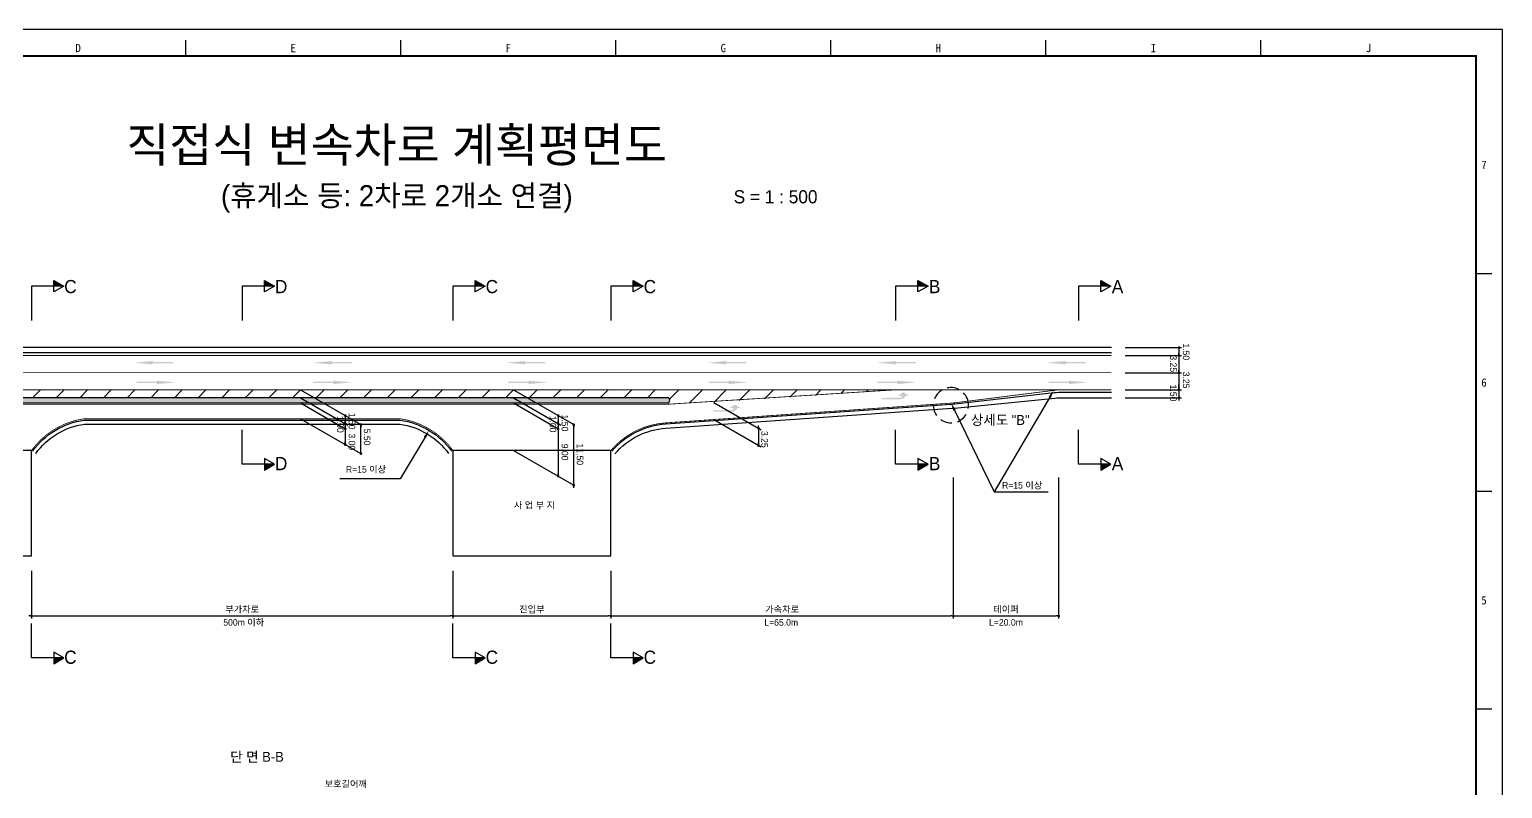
# Model space of a CAD drawing. Header units: millimetres. Extents: x 491 to 914, y -20 to 280.
# Drawn here: x 634.3 to 913.9, y 135.5 to 279.6 of the extents above; entities that cross this region are included whole.
import ezdxf
from ezdxf.enums import TextEntityAlignment as Align

# ---------------------------------------------------------------- set-up
doc = ezdxf.new("R2010")
doc.units = ezdxf.units.MM
doc.linetypes.add('HIDDEN', pattern=[9.525, 6.35, -3.175])
for name, color, linetype in [('CC-GSTR-0004', 4, 'Continuous'), ('CM-LANE-0030', 30, 'Continuous'), ('CZ-DIMT-0002', 7, 'Continuous'), ('CZ-LIN1-0007', 7, 'Continuous'), ('CZ-LIN2-0003', 3, 'Continuous'), ('CZ-LINE-0001', 7, 'Continuous'), ('CZ-TEXT-BOX0', 7, 'Continuous'), ('TITLE', 7, 'Continuous')]:
    doc.layers.add(name, color=color, linetype=linetype)
doc.styles.add('돋움', font='')
doc.styles.add('돋음체', font='')
doc.styles.get('돋움').set_extended_font_data('Dotum')
doc.styles.get('돋음체').set_extended_font_data('DotumChe')

# ---------------------------------------------------------------- blocks, each defined once
blk = doc.blocks.new('_Dot')
at = {"color": 0, "linetype": 'ByBlock', "lineweight": -2}
blk.add_line((-0.5, 0), (-1, 0), dxfattribs=at)
at = {"color": 0, "linetype": 'ByBlock', "const_width": 0.5}
blk.add_lwpolyline([(-0.25, 0, 1), (0.25, 0, 1)], format="xyb", close=True, dxfattribs=at)

msp = doc.modelspace()

# ---------------------------------------------------------------- hatches: boundary and pattern name
at = {"layer": 'CM-LANE-0030'}
h = msp.add_hatch(dxfattribs=at)
h.set_pattern_fill('ANSI31', color=256, style=0)
h.set_pattern_definition([(45, (-1493.8218, -19.5893), (-2.245064, 2.245064), [])])
h.paths.add_polyline_path([(798.68, 211.23), (579.87, 211.23), (595.23, 208.93, -0.015132), (596.31, 208.73), (598.25, 208.73, 0.001024), (598.18, 208.76, -0.857281), (598.33, 209.73), (755.32, 209.73, -0.966023), (755.35, 208.73), (755.33, 208.73), (762.57, 208.73)])
at = {"layer": 'CZ-LIN1-0007'}
for points in [[(657.67, 216.69), (657.67, 216.48), (661.49, 216.48), (661.49, 216.27), (657.67, 216.27), (657.67, 216.05), (654.02, 216.37)], [(691.66, 216.69), (691.66, 216.48), (695.49, 216.48), (695.49, 216.27), (691.66, 216.27), (691.66, 216.05), (688.01, 216.37)], [(728.35, 216.69), (728.35, 216.48), (732.18, 216.48), (732.18, 216.27), (728.35, 216.27), (728.35, 216.05), (724.7, 216.37)], [(766.54, 216.69), (766.54, 216.48), (770.36, 216.48), (770.36, 216.27), (766.54, 216.27), (766.54, 216.05), (762.89, 216.37)], [(798.73, 216.69), (798.73, 216.48), (802.55, 216.48), (802.55, 216.27), (798.73, 216.27), (798.73, 216.05), (795.08, 216.37)], [(830.94, 216.69), (830.94, 216.48), (834.76, 216.48), (834.76, 216.27), (830.94, 216.27), (830.94, 216.05), (827.29, 216.37)], [(658.45, 212.96), (658.45, 212.75), (654.63, 212.75), (654.63, 212.54), (658.45, 212.54), (658.45, 212.32), (662.1, 212.64)], [(691.97, 212.96), (691.97, 212.75), (688.14, 212.75), (688.14, 212.54), (691.97, 212.54), (691.97, 212.32), (695.62, 212.64)], [(728.99, 212.96), (728.99, 212.75), (725.16, 212.75), (725.16, 212.54), (728.99, 212.54), (728.99, 212.32), (732.64, 212.64)], [(767.01, 212.96), (767.01, 212.75), (763.18, 212.75), (763.18, 212.54), (767.01, 212.54), (767.01, 212.32), (770.66, 212.64)], [(799.03, 212.96), (799.03, 212.75), (795.2, 212.75), (795.2, 212.54), (799.03, 212.54), (799.03, 212.32), (802.68, 212.64)], [(831.59, 212.96), (831.59, 212.75), (827.76, 212.75), (827.76, 212.54), (831.59, 212.54), (831.59, 212.32), (835.24, 212.64)], [(799.6, 209.45, 0.267976), (800.63, 210.14), (801.26, 210.13), (800.09, 210.79), (799.14, 210.14), (799.84, 210.14, -0.504994), (799.53, 209.72), (796.06, 209.7), (796.06, 209.43)], [(767.63, 207.08, 0.267976), (768.66, 207.76), (769.28, 207.76), (768.11, 208.42), (767.17, 207.77), (767.86, 207.77, -0.504994), (767.55, 207.35), (764.09, 207.33), (764.09, 207.06)]]:
    msp.add_hatch(color=256, dxfattribs=at).paths.add_polyline_path(points)
at = {"layer": 'CZ-LIN2-0003'}
h = msp.add_hatch(dxfattribs=at)
h.set_pattern_fill('CROSS', color=256, scale=0.075, style=0)
h.set_pattern_definition([(0, (-1493.82184, -19.58926), (0.47625, 0.47625), [0.238125, -0.714375]), (90, (-1493.70277, -19.7083), (-0.47625, 0.47625), [0.238125, -0.714375])])
h.paths.add_polyline_path([(755.32, 209.73), (598.33, 209.73, 0.857281), (598.18, 208.76, -0.001024), (598.25, 208.73), (755.32, 208.73, 1)])
at = {"layer": 'CZ-LINE-0001'}
for points in [[(638.87, 232), (638.87, 230.9), (640.77, 230.9)], [(678.87, 232), (678.87, 230.9), (680.77, 230.9)], [(718.87, 232), (718.87, 230.9), (720.77, 230.9)], [(748.87, 232), (748.87, 230.9), (750.77, 230.9)], [(802.92, 232), (802.92, 230.9), (804.83, 230.9)], [(837.65, 232), (837.65, 230.9), (839.55, 230.9)], [(680.77, 197.09), (678.87, 197.09), (678.87, 195.99)], [(804.83, 197.09), (802.92, 197.09), (802.92, 195.99)], [(839.55, 197.09), (837.65, 197.09), (837.65, 195.99)], [(640.77, 160.34), (638.87, 160.34), (638.87, 159.24)], [(720.77, 160.34), (718.87, 160.34), (718.87, 159.24)], [(750.77, 160.34), (748.87, 160.34), (748.87, 159.24)]]:
    msp.add_hatch(color=256, dxfattribs=at).paths.add_polyline_path(points)

# ---------------------------------------------------------------- linework, layer by layer
at = {"color": 0, "linetype": 'ByBlock', "lineweight": -2}
for p, q in [((852.46, 218.98), (852.46, 218.73)), ((852.46, 217.98), (852.46, 218.23)), ((852.46, 217.48), (852.46, 217.23)), ((852.46, 214.73), (852.46, 214.98)), ((852.46, 214.23), (852.46, 213.98)), ((852.46, 211.48), (852.46, 211.73)), ((852.46, 211.48), (852.46, 211.73)), ((852.46, 209.48), (852.46, 209.23)), ((852.46, 209.48), (852.46, 209.23)), ((694.21, 206.08), (694.21, 205.83)), ((694.21, 205.08), (694.21, 205.33)), ((694.21, 204.58), (694.21, 204.33)), ((694.21, 204.08), (694.21, 204.33)), ((697.17, 204.37), (697.17, 204.12)), ((734.62, 206.08), (734.62, 205.83)), ((734.62, 205.08), (734.62, 205.33)), ((734.62, 204.58), (734.62, 204.33)), ((734.62, 204.08), (734.62, 204.33)), ((737.58, 204.37), (737.58, 204.12)), ((772.64, 204.19), (772.64, 204.44)), ((772.64, 203.69), (772.64, 203.44)), ((694.21, 201.08), (694.21, 201.33)), ((697.17, 199.37), (697.17, 199.62)), ((772.64, 200.94), (772.64, 201.19)), ((734.62, 195.08), (734.62, 195.33)), ((737.58, 193.37), (737.58, 193.62))]:
    msp.add_line(p, q, dxfattribs=at)
at = {"color": 0, "linetype": 'ByBlock', "const_width": 0.25}
for points in [[(852.46, 219.11, 1), (852.46, 219.36, 1)], [(852.46, 217.86, 1), (852.46, 217.61, 1)], [(852.46, 217.61, 1), (852.46, 217.86, 1)], [(852.46, 214.61, 1), (852.46, 214.36, 1)], [(852.46, 214.36, 1), (852.46, 214.61, 1)], [(852.46, 211.36, 1), (852.46, 211.11, 1)], [(852.46, 211.36, 1), (852.46, 211.11, 1)], [(852.46, 209.61, 1), (852.46, 209.86, 1)], [(852.46, 209.61, 1), (852.46, 209.86, 1)], [(694.21, 206.2, 1), (694.21, 206.45, 1)], [(694.21, 204.95, 1), (694.21, 204.7, 1)], [(694.21, 204.7, 1), (694.21, 204.95, 1)], [(697.17, 204.49, 1), (697.17, 204.74, 1)], [(734.62, 206.2, 1), (734.62, 206.45, 1)], [(734.62, 204.7, 1), (734.62, 204.95, 1)], [(734.62, 204.95, 1), (734.62, 204.7, 1)], [(737.58, 204.49, 1), (737.58, 204.74, 1)], [(772.64, 204.06, 1), (772.64, 203.81, 1)], [(772.64, 203.81, 1), (772.64, 204.06, 1)], [(694.21, 203.95, 1), (694.21, 203.7, 1)], [(734.62, 203.95, 1), (734.62, 203.7, 1)], [(694.21, 200.95, 1), (694.21, 200.7, 1)], [(697.17, 199.24, 1), (697.17, 198.99, 1)], [(772.64, 200.81, 1), (772.64, 200.56, 1)], [(734.62, 194.95, 1), (734.62, 194.7, 1)], [(737.58, 193.24, 1), (737.58, 192.99, 1)]]:
    msp.add_lwpolyline(points, format="xyb", close=True, dxfattribs=at)
at = {"layer": 'CC-GSTR-0004'}
for points in [[(839.63, 219.23), (554.63, 219.23)], [(839.63, 218.23), (554.63, 218.23)]]:
    msp.add_lwpolyline(points, dxfattribs=at)
for points in [[(839.63, 210.73), (830.47, 210.73, 0.028022), (828.79, 210.64), (828.79, 210.64), (809.95, 208.52), (809.95, 208.52, -0.010735), (809.31, 208.46), (809.31, 208.46), (755.01, 204.7, 0.201252), (744.82, 199.57)], [(745.39, 199.08, -0.201252), (755.06, 203.95), (809.4, 207.72, 0.007667), (809.86, 207.75), (828.88, 209.66, -0.024952), (830.38, 209.73), (839.63, 209.73)], [(634.83, 199.59, -0.202063), (644.65, 205.48), (704.61, 205.48, -0.202063), (714.43, 199.59, -0.202063)], [(635.44, 199.14, -0.201084), (644.7, 204.73), (704.55, 204.73, -0.201084), (713.82, 199.14, -0.201084)]]:
    msp.add_lwpolyline(points, format="xyb", dxfattribs=at)
at = {"layer": 'CM-LANE-0030', "const_width": 0.15}
msp.add_lwpolyline([(839.63, 214.48), (554.63, 214.48)], dxfattribs=at)
msp.add_lwpolyline([(755.33, 208.48), (598.25, 208.48, -0.06063), (598.25, 208.48), (579.87, 211.23), (798.68, 211.23)], format="xyb", close=True, dxfattribs=at)
at = {"layer": 'CZ-LIN1-0007', "const_width": 0.15}
msp.add_lwpolyline([(839.63, 217.73), (554.63, 217.73)], dxfattribs=at)
for points in [[(839.63, 211.23), (830.56, 211.23), (830.56, 211.23, 0.031099), (828.7, 211.12), (810.04, 208.78), (810.04, 208.78, -0.01381), (809.22, 208.7), (809.22, 208.7), (755, 204.95, 0.201252), (744.63, 199.73)], [(634.63, 199.73, -0.202373), (644.63, 205.73), (704.63, 205.73, -0.202373), (714.63, 199.73)]]:
    msp.add_lwpolyline(points, format="xyb", dxfattribs=at)
at = {"layer": 'CZ-LIN1-0007', "linetype": 'HIDDEN', "const_width": 0.15}
msp.add_lwpolyline([(798.68, 211.23), (830.56, 211.23)], dxfattribs=at)
at = {"layer": 'CZ-LIN2-0003'}
msp.add_lwpolyline([(755.33, 208.73), (755.35, 208.73, 0.966023), (755.32, 209.73), (598.33, 209.73, 0.857281), (598.18, 208.76, -0.001024), (598.25, 208.73)], format="xyb", close=True, dxfattribs=at)
for points in [[(634.63, 199.73), (604.63, 199.73), (604.63, 179.73), (634.63, 179.73)], [(744.63, 199.73), (714.63, 199.73), (714.63, 179.73), (744.63, 179.73)]]:
    msp.add_lwpolyline(points, close=True, dxfattribs=at)
at = {"layer": 'CZ-LINE-0001'}
for p, q in [((640.77, 230.9), (634.63, 230.9)), ((634.63, 230.9), (634.63, 224.36)), ((638.87, 229.8), (638.87, 232)), ((638.87, 232), (640.77, 230.9)), ((640.77, 230.9), (638.87, 229.8)), ((680.77, 230.9), (674.63, 230.9)), ((674.63, 230.9), (674.63, 224.36)), ((678.87, 229.8), (678.87, 232)), ((678.87, 232), (680.77, 230.9)), ((680.77, 230.9), (678.87, 229.8)), ((720.77, 230.9), (714.63, 230.9)), ((714.63, 230.9), (714.63, 224.36)), ((718.87, 229.8), (718.87, 232)), ((718.87, 232), (720.77, 230.9)), ((720.77, 230.9), (718.87, 229.8)), ((750.77, 230.9), (744.63, 230.9)), ((744.63, 230.9), (744.63, 224.36)), ((748.87, 229.8), (748.87, 232)), ((748.87, 232), (750.77, 230.9)), ((750.77, 230.9), (748.87, 229.8)), ((804.83, 230.9), (798.68, 230.9)), ((798.68, 230.9), (798.68, 224.36)), ((802.92, 229.8), (802.92, 232)), ((802.92, 232), (804.83, 230.9)), ((804.83, 230.9), (802.92, 229.8)), ((839.55, 230.9), (833.41, 230.9)), ((833.41, 230.9), (833.41, 224.36)), ((837.65, 229.8), (837.65, 232)), ((837.65, 232), (839.55, 230.9)), ((839.55, 230.9), (837.65, 229.8)), ((842.23, 219.23), (852.96, 219.23)), ((852.46, 218.73), (852.46, 209.73)), ((842.23, 217.73), (852.96, 217.73)), ((842.23, 217.73), (852.96, 217.73)), ((842.23, 214.48), (852.96, 214.48)), ((685.72, 211.23), (697.17, 204.62)), ((685.72, 209.73), (694.71, 204.54)), ((685.72, 209.73), (694.71, 204.54)), ((726.13, 211.23), (737.58, 204.62)), ((726.13, 209.73), (735.12, 204.54)), ((726.13, 209.73), (735.12, 204.54)), ((842.23, 211.23), (852.96, 211.23)), ((842.23, 211.23), (852.96, 211.23)), ((842.23, 209.73), (852.96, 209.73)), ((842.23, 209.73), (852.96, 209.73)), ((852.46, 211.73), (852.46, 212.23)), ((685.72, 208.73), (694.21, 203.83)), ((726.13, 208.73), (734.62, 203.83)), ((764.15, 208.84), (773.14, 203.65)), ((685.72, 205.73), (697.17, 199.12)), ((694.21, 206.33), (694.21, 200.83)), ((697.17, 199.12), (697.17, 204.62)), ((734.62, 205.83), (734.62, 194.83)), ((737.58, 192.63), (737.58, 204.62)), ((764.15, 205.59), (773.14, 200.4)), ((674.63, 197.09), (674.63, 203.63)), ((772.64, 203.44), (772.64, 200.43)), ((798.68, 197.09), (798.68, 203.63)), ((833.41, 197.09), (833.41, 203.63)), ((726.13, 199.73), (737.58, 193.12)), ((680.77, 197.09), (674.63, 197.09)), ((680.77, 197.09), (678.87, 198.19)), ((678.87, 198.19), (678.87, 195.99)), ((678.87, 195.99), (680.77, 197.09)), ((804.83, 197.09), (798.68, 197.09)), ((804.83, 197.09), (802.92, 198.19)), ((802.92, 198.19), (802.92, 195.99)), ((802.92, 195.99), (804.83, 197.09)), ((839.55, 197.09), (833.41, 197.09)), ((839.55, 197.09), (837.65, 198.19)), ((837.65, 198.19), (837.65, 195.99)), ((837.65, 195.99), (839.55, 197.09)), ((809.63, 194.58), (809.63, 167.8)), ((809.63, 194.58), (809.63, 167.8)), ((829.63, 194.58), (829.63, 167.8)), ((817.37, 191.85), (827.64, 191.85)), ((634.63, 176.85), (634.63, 167.8)), ((634.63, 176.85), (634.63, 167.8)), ((714.63, 176.85), (714.63, 167.8)), ((714.63, 176.85), (714.63, 167.8)), ((744.63, 176.85), (744.63, 167.8)), ((744.63, 176.85), (744.63, 167.8)), ((635.13, 168.3), (714.13, 168.3)), ((715.13, 168.3), (744.13, 168.3)), ((745.13, 168.3), (809.13, 168.3)), ((810.13, 168.3), (829.13, 168.3)), ((634.63, 160.34), (634.63, 166.88)), ((714.63, 160.34), (714.63, 166.88)), ((744.63, 160.34), (744.63, 166.88)), ((640.77, 160.34), (634.63, 160.34)), ((640.77, 160.34), (638.87, 161.43)), ((638.87, 161.43), (638.87, 159.24)), ((638.87, 159.24), (640.77, 160.34)), ((720.77, 160.34), (714.63, 160.34)), ((720.77, 160.34), (718.87, 161.43)), ((718.87, 161.43), (718.87, 159.24)), ((718.87, 159.24), (720.77, 160.34)), ((750.77, 160.34), (744.63, 160.34)), ((750.77, 160.34), (748.87, 161.43)), ((748.87, 161.43), (748.87, 159.24)), ((748.87, 159.24), (750.77, 160.34))]:
    msp.add_line(p, q, dxfattribs=at)
at = {"layer": 'CZ-LINE-0001', "linetype": 'HIDDEN', "ltscale": 0.35}
msp.add_line((812.5, 208.69), (812.5, 208.69), dxfattribs=at)
at = {"layer": 'CZ-LINE-0001'}
for points in [[(827.94, 209.82), (817.37, 191.85)], [(809.87, 207.35), (817.37, 191.85)], [(709.35, 202.24), (704.63, 194.35), (693.15, 194.35)]]:
    msp.add_lwpolyline(points, dxfattribs=at)
at = {"layer": 'CZ-LINE-0001', "linetype": 'HIDDEN', "ltscale": 0.35}
msp.add_arc((809.18, 208.3), 3.35, 6.7667, 6.749, dxfattribs=at)
at = {"layer": 'CZ-LINE-0001'}
for points in [[(827.73, 209.95), (828.7, 211.12), (828.16, 209.7)], [(809.64, 207.25), (809.22, 208.7), (810.09, 207.46)], [(709.13, 202.37), (710.11, 203.53), (709.56, 202.11)]]:
    msp.add_solid(points, dxfattribs=at)
at = {"layer": 'TITLE', "color": 7, "linetype": 'Continuous'}
for p, q in [((663.91, 274.59), (663.91, 277.61)), ((704.74, 274.59), (704.74, 277.61)), ((745.56, 274.59), (745.56, 277.61)), ((786.38, 274.59), (786.38, 277.61)), ((827.21, 274.59), (827.21, 277.61)), ((868.03, 274.59), (868.03, 277.61)), ((911.88, 233.26), (908.86, 233.26)), ((911.88, 191.93), (908.86, 191.93)), ((911.88, 150.6), (908.86, 150.6))]:
    msp.add_line(p, q, dxfattribs=at)
at = {"layer": 'TITLE'}
msp.add_lwpolyline([(490.53, -19.75), (913.89, -19.75), (913.89, 279.63), (490.53, 279.63)], close=True, dxfattribs=at)
at = {"layer": 'TITLE', "linetype": 'Continuous', "const_width": 0.403}
msp.add_lwpolyline([(500.61, -14.71), (500.61, 274.59), (908.86, 274.59), (908.86, -14.71)], close=True, dxfattribs=at)

# ---------------------------------------------------------------- block references
at = {"layer": 'CZ-LINE-0001', "xscale": 0.5, "yscale": 0.5, "zscale": 0.5}
for p in [(634.63, 168.3), (714.63, 168.3), (744.63, 168.3), (809.63, 168.3), (829.63, 168.3)]:
    msp.add_blockref('_Dot', p, dxfattribs=at)
at = {"layer": 'CZ-LINE-0001', "xscale": 0.5, "yscale": 0.5, "zscale": 0.5, "rotation": 180}
for p in [(634.63, 168.3), (714.63, 168.3), (744.63, 168.3), (809.63, 168.3)]:
    msp.add_blockref('_Dot', p, dxfattribs=at)

# ---------------------------------------------------------------- texts
at = {"layer": 'CZ-DIMT-0002', "style": '돋움'}
for s, height, p in [('C', 2.5, (642.03, 230.82)), ('C', 2.5, (722.03, 230.82)), ('C', 2.5, (752.03, 230.82)), ('D', 2.5, (682.03, 230.82)), ('B', 2.5, (806.08, 230.82)), ('A', 2.5, (840.81, 230.82)), ('상세도 "B"', 1.875, (818.55, 205.5)), ('D', 2.5, (682.03, 197.22)), ('R=15 이상', 1.25, (698.14, 196.12)), ('B', 2.5, (806.08, 197.22)), ('A', 2.5, (840.81, 197.22)), ('R=15 이상', 1.25, (822.7, 193.1)), ('사 업 부 지', 1.25, (730.12, 189.32)), ('500m 이하', 1.25, (674.93, 167.08)), ('L=65.0m', 1.25, (776.96, 167.08)), ('L=20.0m', 1.25, (819.63, 167.08)), ('C', 2.5, (642.03, 160.47)), ('C', 2.5, (722.03, 160.47)), ('C', 2.5, (752.03, 160.47))]:
    msp.add_text(s, height=height, dxfattribs=at).set_placement(p, align=Align.MIDDLE_CENTER)
for s, p in [('1.50', (853.21, 220.04)), ('3.25', (850.78, 217.77)), ('3.25', (853.21, 214.66)), ('1.50', (850.78, 212.21))]:
    msp.add_text(s, height=1.25, rotation=270, dxfattribs=at).set_placement(p)
at = {"layer": 'CZ-DIMT-0002', "char_height": 1.25, "attachment_point": 5, "rotation": 270, "style": '돋움'}
for s, insert in [('1.00', (693.25, 204.68)), ('1.50', (695.46, 205.28)), ('1.00', (733.61, 204.72)), ('1.50', (735.88, 204.94)), ('3.00', (695.46, 201.36)), ('5.50', (698.35, 202.26)), ('3.25', (773.8, 201.83)), ('9.00', (735.88, 199.4)), ('11.50', (738.77, 198.98))]:
    msp.add_mtext(s, dxfattribs=dict(at, insert=insert))
at = {"layer": 'CZ-LINE-0001', "char_height": 1.25, "attachment_point": 5, "style": '돋움'}
for s, insert in [('\\A1;부가차로', (674.63, 169.5)), ('\\A1;진입부', (729.63, 169.5)), ('\\A1;가속차로', (777.13, 169.5)), ('\\A1;테이퍼', (819.63, 169.5)), ('\\A1;보호길어깨', (694.3, 136.36))]:
    msp.add_mtext(s, dxfattribs=dict(at, insert=insert))
at = {"layer": 'CZ-TEXT-BOX0', "style": '돋움'}
msp.add_text('단 면 B-B', height=1.875, dxfattribs=at).set_placement((677.45, 141.57), align=Align.MIDDLE_CENTER)
at = {"layer": 'TITLE', "color": 3, "linetype": 'Continuous', "style": '돋음체'}
for s, p in [('D', (643.5, 276.1)), ('E', (684.32, 276.1)), ('F', (725.15, 276.1)), ('G', (765.97, 276.1)), ('H', (806.8, 276.1)), ('I', (847.62, 276.1)), ('J', (888.45, 276.1)), ('7', (910.37, 253.93)), ('6', (910.37, 212.6)), ('5', (910.37, 171.27))]:
    msp.add_text(s, height=1.59, dxfattribs=at).set_placement(p, align=Align.MIDDLE)
at = {"layer": 'TITLE', "style": '돋움'}
for s, height, p in [('직접식 변속차로 계획평면도', 6.5, (703.95, 257.71)), ('(휴게소 등: 2차로 2개소 연결)', 4, (703.99, 248.08))]:
    msp.add_text(s, height=height, dxfattribs=at).set_placement(p, align=Align.MIDDLE_CENTER)
msp.add_text('S = 1 : 500', height=2.5, dxfattribs=at).set_placement((767.94, 247.87), align=Align.MIDDLE_LEFT)

doc.saveas('drawing.dxf')
